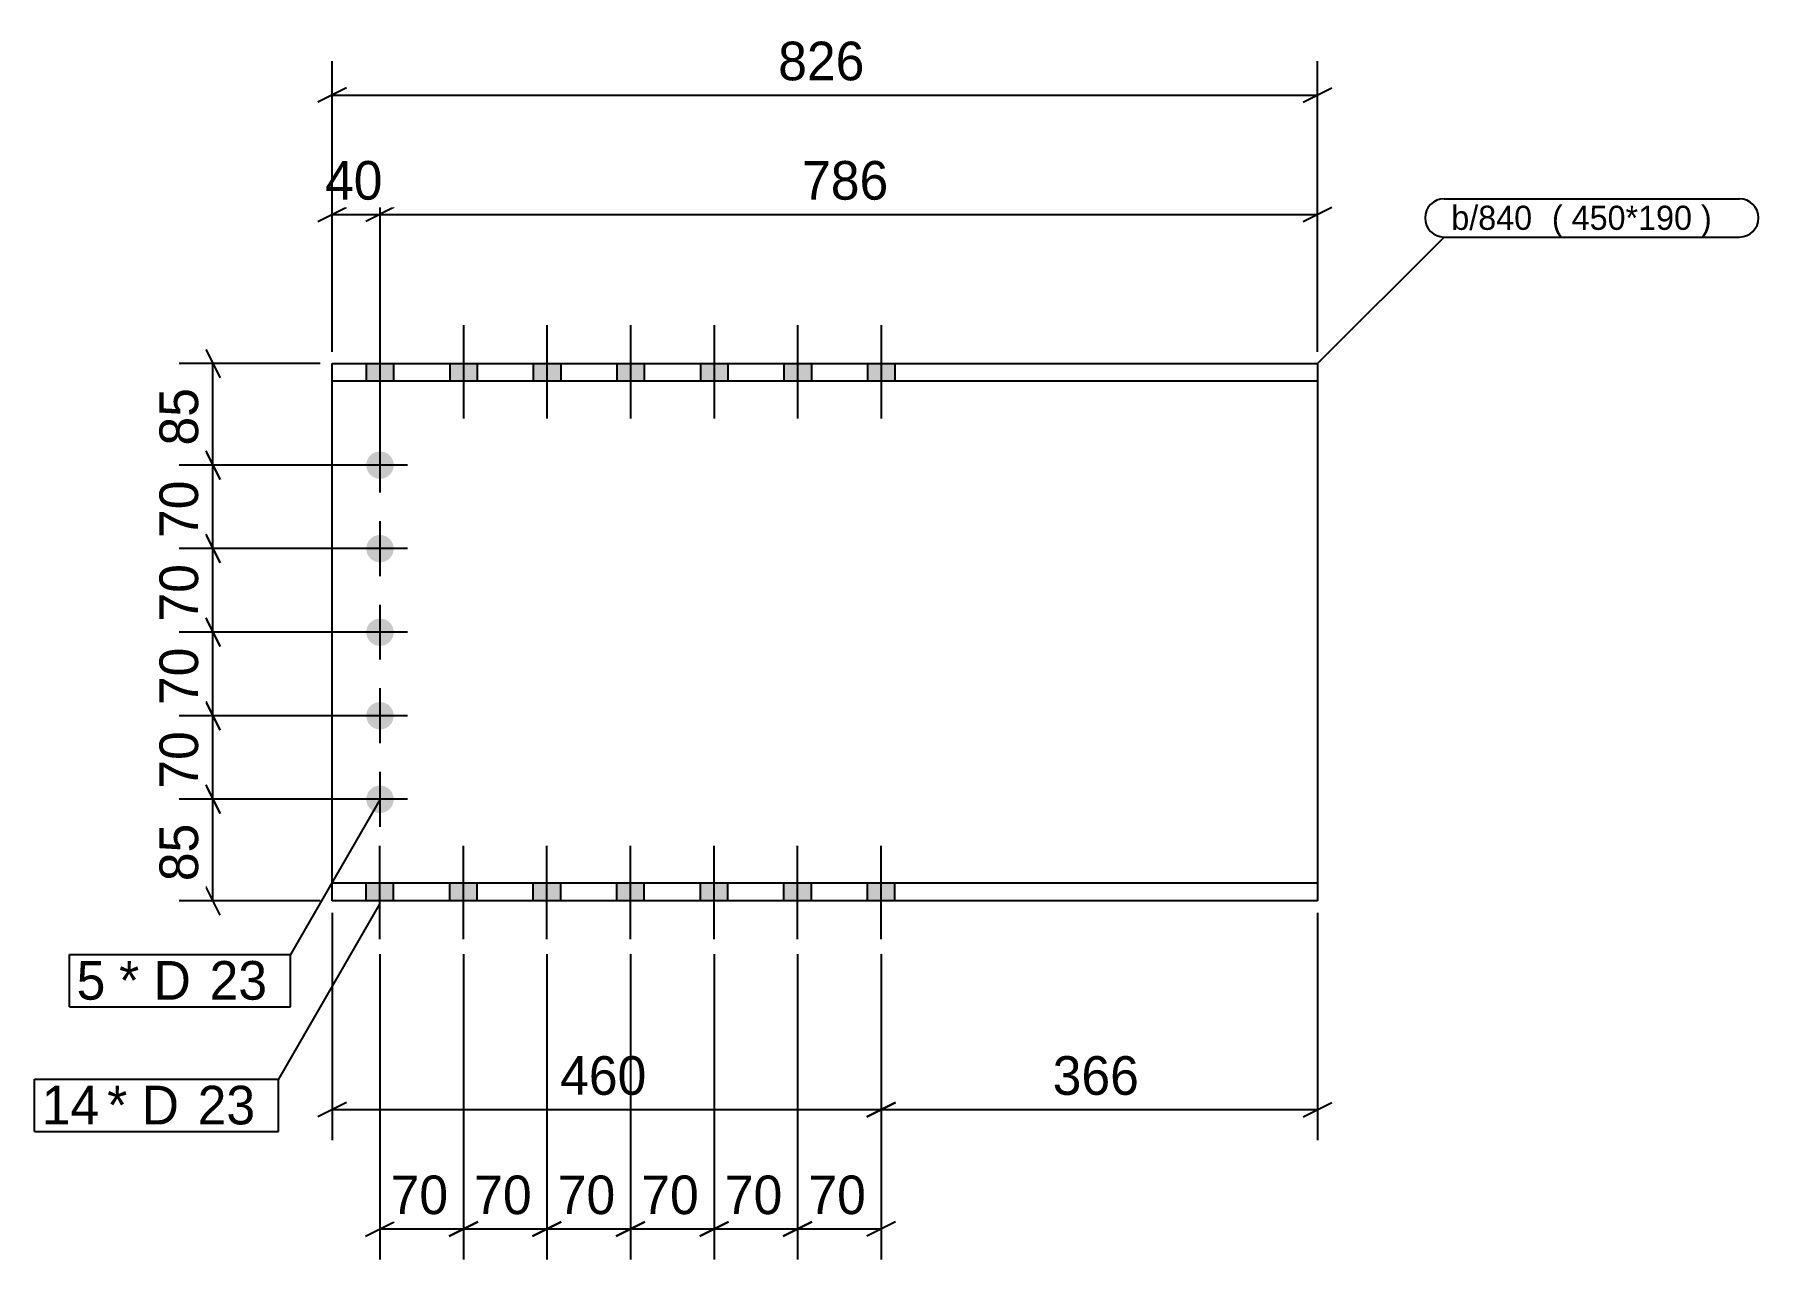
# Model space of a CAD drawing. Header units: millimetres. Extents: x 26 to 7760, y 32 to 1058.
# Drawn here: x 6316 to 7760, y 32 to 1058 of the extents above.
import ezdxf

# ---------------------------------------------------------------- set-up
doc = ezdxf.new("R2010")
doc.units = ezdxf.units.MM
doc.styles.add('Comic Sans MS', font='COMIC.TTF', dxfattribs={"height": 0.2})

msp = doc.modelspace()

# ---------------------------------------------------------------- hatches: boundary and pattern name
at = {"linetype": 'Continuous'}
for points in [[(6593.9, 768), (6616.9, 768), (6616.9, 782.6), (6593.9, 782.6)], [(6593.9, 768), (6616.9, 768), (6616.9, 782.6), (6593.9, 782.6)], [(6663.9, 768), (6686.9, 768), (6686.9, 782.6), (6663.9, 782.6)], [(6663.9, 768), (6686.9, 768), (6686.9, 782.6), (6663.9, 782.6)], [(6733.9, 768), (6756.9, 768), (6756.9, 782.6), (6733.9, 782.6)], [(6733.9, 768), (6756.9, 768), (6756.9, 782.6), (6733.9, 782.6)], [(6803.9, 768), (6826.9, 768), (6826.9, 782.6), (6803.9, 782.6)], [(6803.9, 768), (6826.9, 768), (6826.9, 782.6), (6803.9, 782.6)], [(6873.9, 768), (6896.9, 768), (6896.9, 782.6), (6873.9, 782.6)], [(6873.9, 768), (6896.9, 768), (6896.9, 782.6), (6873.9, 782.6)], [(6943.9, 768), (6966.9, 768), (6966.9, 782.6), (6943.9, 782.6)], [(6943.9, 768), (6966.9, 768), (6966.9, 782.6), (6943.9, 782.6)], [(7013.9, 768), (7036.9, 768), (7036.9, 782.6), (7013.9, 782.6)], [(7013.9, 768), (7036.9, 768), (7036.9, 782.6), (7013.9, 782.6)], [(6594, 697.6, -1), (6617, 697.6, -1)], [(6594, 627.6, -1), (6617, 627.6, -1)], [(6594, 557.6, -1), (6617, 557.6, -1)], [(6594, 487.6, -1), (6617, 487.6, -1)], [(6594, 417.6, -1), (6617, 417.6, -1)], [(6593.9, 332.6), (6616.9, 332.6), (6616.9, 347.2), (6593.9, 347.2)], [(6593.9, 332.6), (6616.9, 332.6), (6616.9, 347.2), (6593.9, 347.2)], [(6663.9, 332.6), (6686.9, 332.6), (6686.9, 347.2), (6663.9, 347.2)], [(6663.9, 332.6), (6686.9, 332.6), (6686.9, 347.2), (6663.9, 347.2)], [(6733.9, 332.6), (6756.9, 332.6), (6756.9, 347.2), (6733.9, 347.2)], [(6733.9, 332.6), (6756.9, 332.6), (6756.9, 347.2), (6733.9, 347.2)], [(6803.9, 332.6), (6826.9, 332.6), (6826.9, 347.2), (6803.9, 347.2)], [(6803.9, 332.6), (6826.9, 332.6), (6826.9, 347.2), (6803.9, 347.2)], [(6873.9, 332.6), (6896.9, 332.6), (6896.9, 347.2), (6873.9, 347.2)], [(6873.9, 332.6), (6896.9, 332.6), (6896.9, 347.2), (6873.9, 347.2)], [(6943.9, 332.6), (6966.9, 332.6), (6966.9, 347.2), (6943.9, 347.2)], [(6943.9, 332.6), (6966.9, 332.6), (6966.9, 347.2), (6943.9, 347.2)], [(7013.9, 332.6), (7036.9, 332.6), (7036.9, 347.2), (7013.9, 347.2)], [(7013.9, 332.6), (7036.9, 332.6), (7036.9, 347.2), (7013.9, 347.2)]]:
    msp.add_hatch(color=3, dxfattribs=at).paths.add_polyline_path(points)

# ---------------------------------------------------------------- linework, layer by layer
at = {"color": 8, "linetype": 'Continuous'}
for p, q in [((7391, 792.6), (7391, 1036)), ((6577.5, 1013.6), (6553.5, 1001.6)), ((7379, 1001.6), (7403, 1013.6)), ((6565.5, 1007.6), (7391, 1007.6)), ((6565.5, 792.6), (6565.5, 936)), ((6605.5, 707.6), (6605.5, 936)), ((6605.5, 707.6), (6605.5, 936)), ((7391, 792.6), (7391, 936)), ((6553.5, 901.6), (6577.5, 913.6)), ((6617.5, 913.6), (6593.5, 901.6)), ((6617.5, 913.6), (6593.5, 901.6)), ((7379, 901.6), (7403, 913.6)), ((6565.5, 907.6), (6605.5, 907.6)), ((6605.5, 907.6), (7391, 907.6)), ((6459.5, 794.6), (6471.5, 770.6)), ((6555.5, 782.6), (6437.1, 782.6)), ((6465.5, 697.6), (6465.5, 782.6)), ((6471.5, 685.6), (6459.5, 709.6)), ((6595.5, 697.6), (6437.1, 697.6)), ((6595.5, 697.6), (6437.1, 697.6)), ((6465.5, 627.6), (6465.5, 697.6)), ((6471.5, 615.6), (6459.5, 639.6)), ((6595.5, 627.6), (6437.1, 627.6)), ((6471.5, 545.6), (6459.5, 569.6)), ((6595.5, 557.6), (6437.1, 557.6)), ((6459.5, 499.6), (6471.5, 475.6)), ((6595.5, 487.6), (6437.1, 487.6)), ((6465.5, 417.6), (6465.5, 487.6)), ((6471.5, 405.6), (6459.5, 429.6)), ((6595.5, 417.6), (6437.1, 417.6)), ((6555.5, 332.6), (6437.1, 332.6)), ((6471.5, 320.6), (6459.5, 344.6)), ((6565.5, 322.6), (6565.5, 132)), ((7391, 322.6), (7391, 132)), ((6605.4, 287.9), (6605.4, 32)), ((6675.4, 287.9), (6675.4, 32)), ((6885.4, 287.9), (6885.4, 32)), ((6955.4, 287.9), (6955.4, 32)), ((7025.4, 287.9), (7025.4, 132)), ((7025.4, 287.9), (7025.4, 132)), ((7025.4, 287.9), (7025.4, 32)), ((6577.5, 163.6), (6553.5, 151.6)), ((7037.4, 163.6), (7013.4, 151.6)), ((7013.4, 151.6), (7037.4, 163.6)), ((7379, 151.6), (7403, 163.6)), ((6565.5, 157.6), (7025.4, 157.6)), ((7025.4, 157.6), (7391, 157.6)), ((6593.4, 51.6), (6617.4, 63.6)), ((6663.4, 51.6), (6687.4, 63.6)), ((6733.4, 51.6), (6757.4, 63.6)), ((6803.4, 51.6), (6827.4, 63.6)), ((6873.4, 51.6), (6897.4, 63.6)), ((6943.4, 51.6), (6967.4, 63.6)), ((7037.4, 63.6), (7013.4, 51.6)), ((6955.4, 57.6), (7025.4, 57.6))]:
    msp.add_line(p, q, dxfattribs=at)
at = {"color": 3, "linetype": 'Continuous'}
for p, q in [((6605.4, 814.8), (6605.4, 736.6)), ((6605.4, 814.8), (6605.4, 736.6)), ((6675.4, 814.8), (6675.4, 736.6)), ((6675.4, 814.8), (6675.4, 736.6)), ((6745.4, 814.8), (6745.4, 736.6)), ((6745.4, 814.8), (6745.4, 736.6)), ((6815.4, 814.8), (6815.4, 736.6)), ((6815.4, 814.8), (6815.4, 736.6)), ((6885.4, 814.8), (6885.4, 736.6)), ((6885.4, 814.8), (6885.4, 736.6)), ((6955.4, 814.8), (6955.4, 736.6)), ((6955.4, 814.8), (6955.4, 736.6)), ((7025.4, 814.8), (7025.4, 736.6)), ((7025.4, 814.8), (7025.4, 736.6)), ((6593.9, 782.6), (6593.9, 768)), ((6593.9, 782.6), (6593.9, 768)), ((6616.9, 782.6), (6616.9, 768)), ((6616.9, 782.6), (6616.9, 768)), ((6663.9, 782.6), (6663.9, 768)), ((6663.9, 782.6), (6663.9, 768)), ((6686.9, 782.6), (6686.9, 768)), ((6686.9, 782.6), (6686.9, 768)), ((6733.9, 782.6), (6733.9, 768)), ((6733.9, 782.6), (6733.9, 768)), ((6756.9, 782.6), (6756.9, 768)), ((6756.9, 782.6), (6756.9, 768)), ((6803.9, 782.6), (6803.9, 768)), ((6803.9, 782.6), (6803.9, 768)), ((6826.9, 782.6), (6826.9, 768)), ((6826.9, 782.6), (6826.9, 768)), ((6873.9, 782.6), (6873.9, 768)), ((6873.9, 782.6), (6873.9, 768)), ((6896.9, 782.6), (6896.9, 768)), ((6896.9, 782.6), (6896.9, 768)), ((6943.9, 782.6), (6943.9, 768)), ((6943.9, 782.6), (6943.9, 768)), ((6966.9, 782.6), (6966.9, 768)), ((6966.9, 782.6), (6966.9, 768)), ((7013.9, 782.6), (7013.9, 768)), ((7013.9, 782.6), (7013.9, 768)), ((7036.9, 782.6), (7036.9, 768)), ((7036.9, 782.6), (7036.9, 768)), ((6605.5, 674.6), (6605.5, 720.6)), ((6628.5, 697.6), (6582.5, 697.6)), ((6605.5, 604.6), (6605.5, 650.6)), ((6628.5, 627.6), (6582.5, 627.6)), ((6605.5, 534.6), (6605.5, 580.6)), ((6628.5, 557.6), (6582.5, 557.6)), ((6605.5, 464.6), (6605.5, 510.6)), ((6628.5, 487.6), (6582.5, 487.6)), ((6605.5, 394.6), (6605.5, 440.6)), ((6628.5, 417.6), (6582.5, 417.6)), ((6605.4, 300.4), (6605.4, 378.6)), ((6605.4, 300.4), (6605.4, 378.6)), ((6675.4, 300.4), (6675.4, 378.6)), ((6675.4, 300.4), (6675.4, 378.6)), ((6745.4, 300.4), (6745.4, 378.6)), ((6745.4, 300.4), (6745.4, 378.6)), ((6815.4, 300.4), (6815.4, 378.6)), ((6815.4, 300.4), (6815.4, 378.6)), ((6885.4, 300.4), (6885.4, 378.6)), ((6885.4, 300.4), (6885.4, 378.6)), ((6955.4, 300.4), (6955.4, 378.6)), ((6955.4, 300.4), (6955.4, 378.6)), ((7025.4, 300.4), (7025.4, 378.6)), ((7025.4, 300.4), (7025.4, 378.6)), ((6593.9, 332.6), (6593.9, 347.2)), ((6593.9, 332.6), (6593.9, 347.2)), ((6616.9, 332.6), (6616.9, 347.2)), ((6616.9, 332.6), (6616.9, 347.2)), ((6663.9, 332.6), (6663.9, 347.2)), ((6663.9, 332.6), (6663.9, 347.2)), ((6686.9, 332.6), (6686.9, 347.2)), ((6686.9, 332.6), (6686.9, 347.2)), ((6733.9, 332.6), (6733.9, 347.2)), ((6733.9, 332.6), (6733.9, 347.2)), ((6756.9, 332.6), (6756.9, 347.2)), ((6756.9, 332.6), (6756.9, 347.2)), ((6803.9, 332.6), (6803.9, 347.2)), ((6803.9, 332.6), (6803.9, 347.2)), ((6826.9, 332.6), (6826.9, 347.2)), ((6826.9, 332.6), (6826.9, 347.2)), ((6873.9, 332.6), (6873.9, 347.2)), ((6873.9, 332.6), (6873.9, 347.2)), ((6896.9, 332.6), (6896.9, 347.2)), ((6896.9, 332.6), (6896.9, 347.2)), ((6943.9, 332.6), (6943.9, 347.2)), ((6943.9, 332.6), (6943.9, 347.2)), ((6966.9, 332.6), (6966.9, 347.2)), ((6966.9, 332.6), (6966.9, 347.2)), ((7013.9, 332.6), (7013.9, 347.2)), ((7013.9, 332.6), (7013.9, 347.2)), ((7036.9, 332.6), (7036.9, 347.2)), ((7036.9, 332.6), (7036.9, 347.2))]:
    msp.add_line(p, q, dxfattribs=at)
at = {"color": 7, "linetype": 'Continuous'}
for p, q in [((6565.5, 332.6), (6565.5, 782.6)), ((6565.5, 782.6), (7391, 782.6)), ((7391, 782.6), (7391, 332.6)), ((7391, 768), (6565.5, 768)), ((6605.5, 417.6), (6530.5, 287.7)), ((7391, 347.2), (6565.5, 347.2)), ((7391, 332.6), (6565.5, 332.6)), ((6605.4, 330.4), (6520.4, 183.2)), ((6530.5, 243.7), (6530.5, 287.7)), ((6520.4, 139.2), (6520.4, 183.2))]:
    msp.add_line(p, q, dxfattribs=at)

# ---------------------------------------------------------------- wipeouts: each hides what was drawn before it
at = {"color": 0}
for points in [[(7581.4, 894.7), (7581.4, 914.7), (7503.1, 914.7), (7503.1, 894.7)], [(6377.3, 249.7), (6377.3, 281.7), (6351.3, 281.7), (6351.3, 249.7)], [(6453.1, 249.7), (6453.1, 281.7), (6386.9, 281.7), (6386.9, 249.7)], [(6367.3, 145.2), (6367.3, 177.2), (6322, 177.2), (6322, 145.2)], [(6443.1, 145.2), (6443.1, 177.2), (6376.9, 177.2), (6376.9, 145.2)], [(6504.8, 145.2), (6504.8, 177.2), (6452.7, 177.2), (6452.7, 145.2)]]:
    msp.add_wipeout(points, dxfattribs=at)

# ---------------------------------------------------------------- next in the draw order: wipeouts: each hides what was drawn before it
for points in [[(7023.7, 1013.6), (7023.7, 1058.4), (6932.7, 1058.4), (6932.7, 1013.6)], [(6617.9, 913.6), (6617.9, 958.4), (6553, 958.4), (6553, 913.6)], [(7043.7, 913.6), (7043.7, 958.4), (6952.7, 958.4), (6952.7, 913.6)], [(7581.4, 894.7), (7581.4, 914.7), (7503.1, 914.7), (7503.1, 894.7)], [(6459.5, 772.6), (6414.7, 772.6), (6414.7, 707.6), (6459.5, 707.6)], [(6459.5, 485.1), (6414.7, 485.1), (6414.7, 420.1), (6459.5, 420.1)], [(6377.3, 249.7), (6377.3, 281.7), (6351.3, 281.7), (6351.3, 249.7)], [(6453.1, 249.7), (6453.1, 281.7), (6386.9, 281.7), (6386.9, 249.7)], [(6514.9, 249.7), (6514.9, 281.7), (6462.7, 281.7), (6462.7, 249.7)], [(6840.9, 163.6), (6840.9, 208.4), (6750, 208.4), (6750, 163.6)], [(7253.7, 163.6), (7253.7, 208.4), (7162.7, 208.4), (7162.7, 163.6)], [(6367.3, 145.2), (6367.3, 177.2), (6322, 177.2), (6322, 145.2)], [(6443.1, 145.2), (6443.1, 177.2), (6376.9, 177.2), (6376.9, 145.2)], [(6504.8, 145.2), (6504.8, 177.2), (6452.7, 177.2), (6452.7, 145.2)], [(7022.9, 63.6), (7022.9, 108.4), (6958, 108.4), (6958, 63.6)]]:
    msp.add_wipeout(points, dxfattribs=at)

# ---------------------------------------------------------------- next in the draw order: linework, layer by layer
at = {"color": 8, "linetype": 'Continuous'}
for p, q in [((6565.5, 792.6), (6565.5, 1036)), ((6459.5, 709.6), (6471.5, 685.6)), ((6471.5, 475.6), (6459.5, 499.6)), ((6595.5, 487.6), (6437.1, 487.6)), ((6459.5, 429.6), (6471.5, 405.6)), ((6595.5, 417.6), (6437.1, 417.6)), ((6465.5, 332.6), (6465.5, 417.6)), ((6745.4, 287.9), (6745.4, 32)), ((6815.4, 287.9), (6815.4, 32)), ((6955.4, 287.9), (6955.4, 32)), ((6967.4, 63.6), (6943.4, 51.6)), ((6885.4, 57.6), (6955.4, 57.6))]:
    msp.add_line(p, q, dxfattribs=at)
at = {"color": 7, "linetype": 'Continuous'}
for p, q in [((7391, 782.6), (7497.1, 888.7)), ((6345.3, 243.7), (6345.3, 287.7)), ((6316, 183.2), (6520.4, 183.2)), ((6316, 139.2), (6316, 183.2)), ((6316, 139.2), (6520.4, 139.2))]:
    msp.add_line(p, q, dxfattribs=at)
msp.add_arc((7497.1, 904.7), 16, 90, 270, dxfattribs=at)

# ---------------------------------------------------------------- next in the draw order: texts
at = {"color": 3, "style": 'Comic Sans MS'}
for s, height, p in [('826', 32.38, (6939.1, 1020)), ('40', 32.38, (6559.4, 920)), ('786', 32.38, (6959.1, 920)), ('b/840', 20.23, (7503.1, 894.7)), ('5', 32.4, (6351.3, 249.7)), ('* D', 32.38, (6386.9, 249.7)), ('460', 32.38, (6756.4, 170)), ('366', 32.38, (7169.1, 170)), ('14', 32.38, (6322, 145.2)), ('* D', 32.38, (6376.9, 145.2)), ('23', 32.38, (6452.7, 145.2)), ('70', 32.38, (6964.4, 70))]:
    msp.add_text(s, height=height, dxfattribs=at).set_placement(p)
for s, p in [('85', (6453.1, 714)), ('70', (6453.1, 426.5))]:
    msp.add_text(s, height=32.38, rotation=90.0002, dxfattribs=at).set_placement(p)

# ---------------------------------------------------------------- next in the draw order: wipeouts: each hides what was drawn before it
at = {"color": 0}
for points in [[(7738.5, 894.7), (7738.5, 914.7), (7587.4, 914.7), (7587.4, 894.7)], [(6514.9, 249.7), (6514.9, 281.7), (6462.7, 281.7), (6462.7, 249.7)]]:
    msp.add_wipeout(points, dxfattribs=at)

# ---------------------------------------------------------------- next in the draw order: linework, layer by layer
at = {"color": 7, "linetype": 'Continuous'}
for p, q in [((6345.3, 287.7), (6530.5, 287.7)), ((6345.3, 243.7), (6530.5, 243.7))]:
    msp.add_line(p, q, dxfattribs=at)

# ---------------------------------------------------------------- next in the draw order: texts
at = {"color": 3, "style": 'Comic Sans MS'}
msp.add_text('23', height=32.38, dxfattribs=at).set_placement((6462.7, 249.7))

# ---------------------------------------------------------------- next in the draw order: wipeouts: each hides what was drawn before it
at = {"color": 0}
for points in [[(7738.5, 894.7), (7738.5, 914.7), (7587.4, 914.7), (7587.4, 894.7)], [(6459.5, 695.1), (6414.7, 695.1), (6414.7, 630.1), (6459.5, 630.1)], [(6459.5, 407.6), (6414.7, 407.6), (6414.7, 342.6), (6459.5, 342.6)], [(6952.9, 63.6), (6952.9, 108.4), (6888, 108.4), (6888, 63.6)]]:
    msp.add_wipeout(points, dxfattribs=at)

# ---------------------------------------------------------------- next in the draw order: linework, layer by layer
at = {"color": 7, "linetype": 'Continuous'}
for p, q in [((7497.1, 920.7), (7744.5, 920.7)), ((7497.1, 888.7), (7744.5, 888.7))]:
    msp.add_line(p, q, dxfattribs=at)
at = {"color": 8, "linetype": 'Continuous'}
for p, q in [((6459.5, 639.6), (6471.5, 615.6)), ((6595.5, 627.6), (6437.1, 627.6)), ((6465.5, 557.6), (6465.5, 627.6)), ((6885.4, 287.9), (6885.4, 32)), ((6897.4, 63.6), (6873.4, 51.6)), ((6815.4, 57.6), (6885.4, 57.6))]:
    msp.add_line(p, q, dxfattribs=at)
at = {"color": 7, "linetype": 'Continuous'}
msp.add_arc((7744.5, 904.7), 16, 270, 90, dxfattribs=at)

# ---------------------------------------------------------------- next in the draw order: texts
at = {"color": 3, "style": 'Comic Sans MS'}
for s, height, p in [('(\xa0450*190\xa0) ', 20.234, (7587.4, 894.7)), ('70', 32.38, (6894.4, 70))]:
    msp.add_text(s, height=height, dxfattribs=at).set_placement(p)
for s, p in [('70', (6453.1, 636.5)), ('85', (6453.1, 349))]:
    msp.add_text(s, height=32.38, rotation=90.0002, dxfattribs=at).set_placement(p)

# ---------------------------------------------------------------- next in the draw order: wipeouts: each hides what was drawn before it
at = {"color": 0}
for points in [[(6459.5, 625.1), (6414.7, 625.1), (6414.7, 560.1), (6459.5, 560.1)], [(6882.9, 63.6), (6882.9, 108.4), (6818, 108.4), (6818, 63.6)]]:
    msp.add_wipeout(points, dxfattribs=at)

# ---------------------------------------------------------------- next in the draw order: linework, layer by layer
at = {"color": 8, "linetype": 'Continuous'}
for p, q in [((6459.5, 569.6), (6471.5, 545.6)), ((6595.5, 557.6), (6437.1, 557.6)), ((6465.5, 487.6), (6465.5, 557.6)), ((6815.4, 287.9), (6815.4, 32)), ((6827.4, 63.6), (6803.4, 51.6)), ((6745.4, 57.6), (6815.4, 57.6))]:
    msp.add_line(p, q, dxfattribs=at)

# ---------------------------------------------------------------- next in the draw order: texts
at = {"color": 3, "style": 'Comic Sans MS'}
msp.add_text('70', height=32.38, rotation=90.0002, dxfattribs=at).set_placement((6453.1, 566.5))
msp.add_text('70', height=32.38, dxfattribs=at).set_placement((6824.4, 70))

# ---------------------------------------------------------------- next in the draw order: wipeouts: each hides what was drawn before it
at = {"color": 0}
for points in [[(6459.5, 555.1), (6414.7, 555.1), (6414.7, 490.1), (6459.5, 490.1)], [(6812.9, 63.6), (6812.9, 108.4), (6748, 108.4), (6748, 63.6)]]:
    msp.add_wipeout(points, dxfattribs=at)

# ---------------------------------------------------------------- next in the draw order: linework, layer by layer
at = {"color": 8, "linetype": 'Continuous'}
for p, q in [((6745.4, 287.9), (6745.4, 32)), ((6757.4, 63.6), (6733.4, 51.6)), ((6675.4, 57.6), (6745.4, 57.6))]:
    msp.add_line(p, q, dxfattribs=at)

# ---------------------------------------------------------------- next in the draw order: texts
at = {"color": 3, "style": 'Comic Sans MS'}
msp.add_text('70', height=32.38, rotation=90.0002, dxfattribs=at).set_placement((6453.1, 496.5))
msp.add_text('70', height=32.38, dxfattribs=at).set_placement((6754.4, 70))

# ---------------------------------------------------------------- next in the draw order: wipeouts: each hides what was drawn before it
at = {"color": 0}
msp.add_wipeout([(6742.9, 63.6), (6742.9, 108.4), (6678, 108.4), (6678, 63.6)], dxfattribs=at)

# ---------------------------------------------------------------- next in the draw order: linework, layer by layer
at = {"color": 8, "linetype": 'Continuous'}
for p, q in [((6675.4, 287.9), (6675.4, 32)), ((6687.4, 63.6), (6663.4, 51.6)), ((6605.4, 57.6), (6675.4, 57.6))]:
    msp.add_line(p, q, dxfattribs=at)

# ---------------------------------------------------------------- next in the draw order: texts
at = {"color": 3, "style": 'Comic Sans MS'}
msp.add_text('70', height=32.38, dxfattribs=at).set_placement((6684.4, 70))

# ---------------------------------------------------------------- next in the draw order: wipeouts: each hides what was drawn before it
at = {"color": 0}
msp.add_wipeout([(6672.9, 63.6), (6672.9, 108.4), (6608, 108.4), (6608, 63.6)], dxfattribs=at)

# ---------------------------------------------------------------- next in the draw order: texts
at = {"color": 3, "style": 'Comic Sans MS'}
msp.add_text('70', height=32.38, dxfattribs=at).set_placement((6614.4, 70))

doc.saveas('drawing.dxf')
